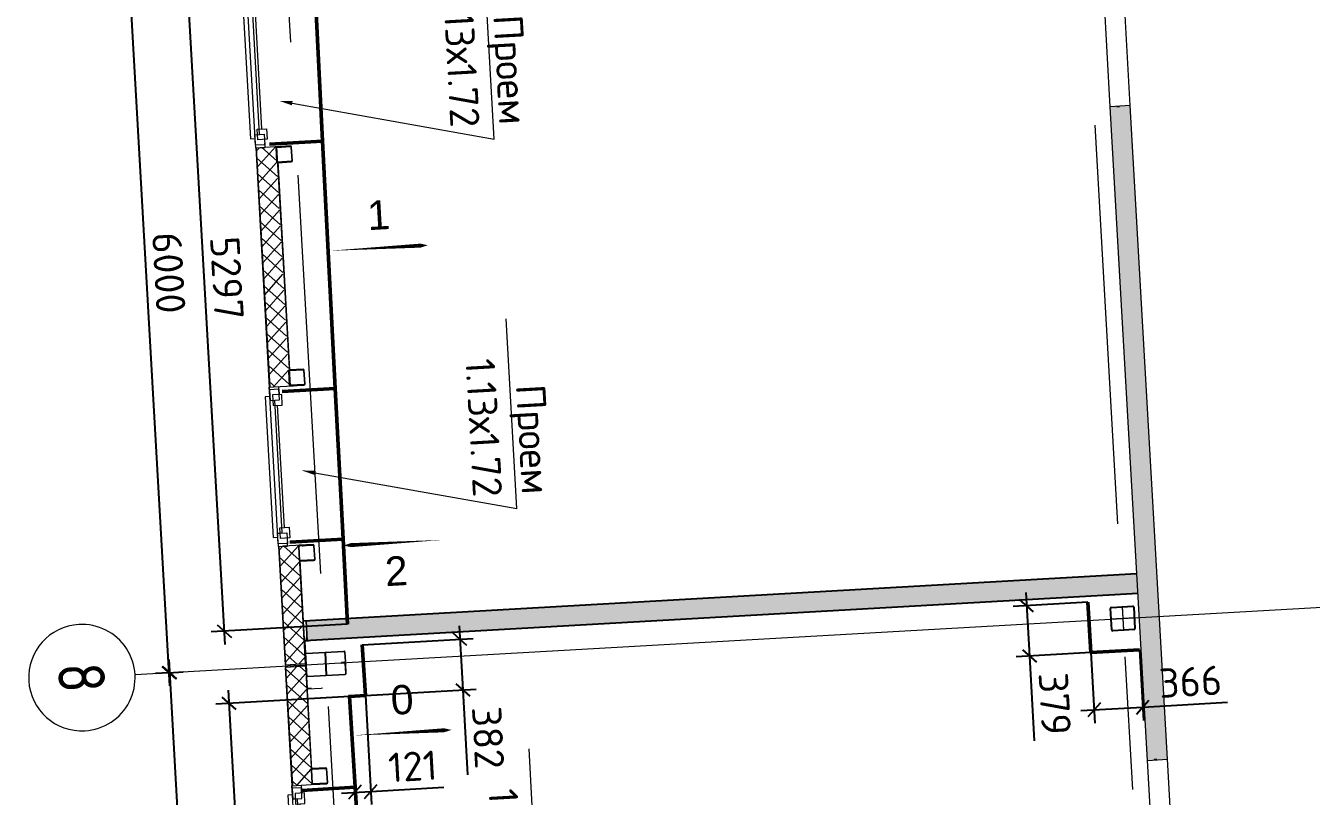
# Model space of a CAD drawing. Header units: metres. Extents: x 107714.6 to 107779.2, y 110780.1 to 110851.4.
# Drawn here: x 107716.44 to 107726.1, y 110809.56 to 110815.35 of the extents above; entities that cross this region are included whole.
import ezdxf
from ezdxf import colors
from ezdxf.entities.mleader import LeaderData, LeaderLine
from ezdxf.math import Vec2, Vec3

# ---------------------------------------------------------------- set-up
doc = ezdxf.new("R2010")
doc.units = ezdxf.units.M
doc.header["$PDMODE"] = 35
doc.header["$PDSIZE"] = 0.001
for name, pattern in [('_ШПТ__20_т__2_5__Линия сетки', [25, 20, -2.5, 0, -2.5]), ('CENTER', [50.8, 31.75, -6.35, 6.35, -6.35]), ('GOST2.303 5', [24, 20, -1.5, 1, -1.5]), ('XKITLINE03', [6, 3, -1, 1, -1]), ('невидимаяX2', [19.05, 12.7, -6.35])]:
    doc.linetypes.add(name, pattern=pattern)
for name, color, linetype in [('2023.11.08_В_ОТКЛОНЕНИЯ', 7, 'Continuous'), ('_1-1_ Внутренние стены', 7, 'Continuous'), ('размеры факт', 7, 'Continuous')]:
    doc.layers.add(name, color=color, linetype=linetype)
for name, color, linetype, lineweight in [('Other', 250, 'Continuous', 0), ('ГКЛ', 250, 'Continuous', 50), ('ГКЛ Откосы', 7, 'Continuous', 50), ('ОСИ', 251, 'CENTER', 18), ('панели', 7, 'Continuous', 9), ('Размерные', 45, 'Continuous', 15), ('Стены', 7, 'Continuous', 18), ('Стены разрез', 7, 'Continuous', 30)]:
    doc.layers.add(name, color=color, linetype=linetype, lineweight=lineweight)
doc.layers.add('Вспомогательные', color=6, linetype='Continuous', plot=False)
for name, color, linetype, lineweight, true_color in [('Каркас несущий', 7, 'Continuous', 18, 0x800040), ('Каркас_Импост', 7, 'Continuous', 9, 0x804000), ('Несущие колонны', 7, 'Continuous', 18, 0x800040), ('Окна', 7, 'Continuous', 9, 0x0080c0), ('Отлив', 7, 'Continuous', 9, 0x008080)]:
    doc.layers.add(name, color=color, linetype=linetype, lineweight=lineweight, true_color=true_color)
doc.styles.add('AxeAndPointZ', font='arial.ttf')
doc.styles.add('GOST 2.304 type A', font='isocpeur.ttf')
doc.styles.add('GOST Common', font='GOST_Common.ttf', dxfattribs={"width": 0.9, "height": 350})
doc.styles.add('ISOCPEUR', font='isocpeur.ttf', dxfattribs={"height": 375})
doc.dimstyles.new('ISO-25', dxfattribs={"dimtxt": 0.22, "dimasz": 0.1, "dimexe": 0.1, "dimexo": 0, "dimgap": 0.06, "dimtad": 1, "dimdec": 0, "dimlfac": 1000, "dimtxsty": 'GOST 2.304 type A', "dimblk": 'OBLIQUE', "dimcen": 2.5, "dimdle": 0.1, "dimadec": 0, "dimazin": 0, "dimtfac": 1, "dimtdec": 0, "dimtmove": 0, "dimatfit": 3, "dimfxl": 1, "dimarcsym": 0})
pattern_1 = [(318.25305, (107716.7927, 110843.49656), (0.05659657, 0.06341789), []), (48.25305, (107716.7927, 110843.49656), (-0.06341789, 0.05659657), [])]

# ---------------------------------------------------------------- blocks, each defined once
blk = doc.blocks.new('102_Окно_1Створка_Ф_ГОСТ23166-99 - 1160х1750_1170_h-1445330-_О__L1_0_000_')
at = {"layer": 'Каркас_Импост', "color": 7, "lineweight": 18}
for p, q in [((-638.1, 475), (-638.1, 405)), ((-638.1, 475), (-603.1, 475)), ((-638.1, 405), (-603.1, 405)), ((-618.1, 475), (-538.1, 475)), ((-618.1, 405), (-618.1, 475)), ((-618.1, 475), (-538.1, 475)), ((-618.1, 405), (-618.1, 475)), ((-538.1, 405), (-618.1, 405)), ((-578.1, 405), (-618.1, 405)), ((-578.1, 385), (-578.1, 455)), ((-578.1, 455), (-498.1, 455)), ((-538.1, 475), (-538.1, 405)), ((-538.1, 475), (-538.1, 455)), ((-538.1, 440), (461.9, 440)), ((-498.1, 455), (-498.1, 385)), ((-498.1, 420), (421.9, 420)), ((421.9, 455), (421.9, 385)), ((501.9, 455), (421.9, 455)), ((541.9, 475), (461.9, 475)), ((461.9, 475), (461.9, 405)), ((461.9, 475), (461.9, 455)), ((541.9, 475), (461.9, 475)), ((461.9, 405), (541.9, 405)), ((501.9, 385), (501.9, 455)), ((541.9, 405), (501.9, 405)), ((561.9, 475), (526.9, 475)), ((561.9, 405), (526.9, 405)), ((541.9, 405), (541.9, 475)), ((541.9, 405), (541.9, 475)), ((561.9, 475), (561.9, 405)), ((-498.1, 385), (-578.1, 385)), ((421.9, 385), (501.9, 385))]:
    blk.add_line(p, q, dxfattribs=at)
at = {"layer": 'Отлив', "color": 7}
for p, q in [((491.9, 510), (-568.1, 510)), ((-568.1, 510), (-568.1, 475)), ((491.9, 475), (491.9, 510)), ((-568.1, 475), (491.9, 475))]:
    blk.add_line(p, q, dxfattribs=at)
blk = doc.blocks.new('243_КолоннаНесущая_Труба_ГОСТ 30245-2003 - 120x120x5-1251786-_О__L1_0_000_')
at = {"layer": 'Несущие колонны', "color": 7, "lineweight": 5}
for p, q in [((-60, 51), (-60, -51)), ((-55, -51), (-55, 51)), ((51, 60), (-51, 60)), ((-51, 55), (51, 55)), ((55, 51), (55, -51)), ((60, -51), (60, 51)), ((51, -55), (-51, -55)), ((-51, -60), (51, -60))]:
    blk.add_line(p, q, dxfattribs=at)
for centre, radius, start, end in [((-51, 51), 9, 90, 180), ((-51, 51), 4, 90, 180), ((51, 51), 9, 0, 90), ((51, 51), 4, 0, 90), ((-51, -51), 9, 180, 270), ((-51, -51), 4, 180, 270), ((51, -51), 9, 270, 360), ((51, -51), 4, 270, 0)]:
    blk.add_arc(centre, radius, start, end, dxfattribs=at)
blk = doc.blocks.new('Ось сетки - Круг_Ø8 мм-6577-_О__L1_0_000_')
at = {"layer": 'ОСИ', "lineweight": 20}
for start, end in [(360, 180), (180, 360)]:
    blk.add_arc((0, 0), 4, start, end, dxfattribs=at)
blk = doc.blocks.new('к4')
at = {"color": 0, "linetype": 'Continuous', "lineweight": 5, "ltscale": 150}
for p, q in [((4150607.8, 536606.2), (4150607.8, 536766.2)), ((4150612.8, 536606.2), (4150612.8, 536766.2)), ((4150617.8, 536776.2), (4150777.8, 536776.2)), ((4150617.8, 536771.2), (4150777.8, 536771.2)), ((4150782.8, 536766.2), (4150782.8, 536606.2)), ((4150787.8, 536766.2), (4150787.8, 536606.2)), ((4150777.8, 536601.2), (4150617.8, 536601.2)), ((4150777.8, 536596.2), (4150617.8, 536596.2))]:
    blk.add_line(p, q, dxfattribs=at)
at = {"color": 0, "linetype": 'GOST2.303 5', "lineweight": 5, "ltscale": 150}
for p, q in [((4150697.8, 536778.2), (4150697.8, 536594.2)), ((4150605.8, 536686.2), (4150789.8, 536686.2))]:
    blk.add_line(p, q, dxfattribs=at)
at = {"color": 0, "linetype": 'Continuous', "lineweight": 5, "ltscale": 150}
for centre, radius, start, end in [((4150617.8, 536766.2), 10, 90, 180), ((4150617.8, 536766.2), 5, 90, 180), ((4150777.8, 536766.2), 10, 0, 90), ((4150777.8, 536766.2), 5, 0, 90), ((4150617.8, 536606.2), 10, 180, 270), ((4150617.8, 536606.2), 5, 180, 270), ((4150777.8, 536606.2), 5, 270, 0), ((4150777.8, 536606.2), 10, 270, 0)]:
    blk.add_arc(centre, radius, start, end, dxfattribs=at)
at = {"layer": 'Вспомогательные', "color": 0, "lineweight": 5, "ltscale": 10}
blk.add_line((4150612.8, 536686.2), (4150782.8, 536686.2), dxfattribs=at)
blk = doc.blocks.new('к3')
at = {"color": 0, "linetype": 'ByBlock', "lineweight": -2, "ltscale": 200}
for p, q in [((4147417.8, 542805.7), (4147417.8, 542828.2)), ((4147417.8, 542805.7), (4147420.8, 542805.7)), ((4147420.8, 542805.7), (4147420.8, 542828.2)), ((4147425.8, 542836.2), (4147504.8, 542836.2)), ((4147425.8, 542833.2), (4147504.8, 542833.2)), ((4147509.8, 542828.2), (4147509.8, 542544.2)), ((4147512.8, 542828.2), (4147512.8, 542544.2)), ((4147682.8, 542828.2), (4147682.8, 542544.2)), ((4147685.8, 542828.2), (4147685.8, 542544.2)), ((4147769.8, 542836.2), (4147690.8, 542836.2)), ((4147769.8, 542833.2), (4147690.8, 542833.2)), ((4147774.8, 542805.7), (4147774.8, 542828.2)), ((4147777.8, 542805.7), (4147774.8, 542805.7)), ((4147777.8, 542805.7), (4147777.8, 542828.2)), ((4147517.8, 542539.2), (4147588.8, 542539.2)), ((4147517.8, 542536.2), (4147588.8, 542536.2)), ((4147593.8, 542544.2), (4147593.8, 542566.7)), ((4147593.8, 542566.7), (4147596.8, 542566.7)), ((4147596.8, 542544.2), (4147596.8, 542566.7)), ((4147598.8, 542544.2), (4147598.8, 542566.7)), ((4147601.8, 542566.7), (4147598.8, 542566.7)), ((4147601.8, 542544.2), (4147601.8, 542566.7)), ((4147677.8, 542539.2), (4147606.8, 542539.2)), ((4147677.8, 542536.2), (4147606.8, 542536.2))]:
    blk.add_line(p, q, dxfattribs=at)
for centre, radius, start, end in [((4147425.8, 542828.2), 8, 90, 180), ((4147425.8, 542828.2), 5, 90, 180), ((4147504.8, 542828.2), 8, 0, 90), ((4147504.8, 542828.2), 5, 0, 90), ((4147690.8, 542828.2), 8, 90, 180), ((4147690.8, 542828.2), 5, 90, 180), ((4147769.8, 542828.2), 8, 0, 90), ((4147769.8, 542828.2), 5, 0, 90), ((4147517.8, 542544.2), 8, 180, 270), ((4147517.8, 542544.2), 5, 180, 270), ((4147588.8, 542544.2), 8, 270, 0), ((4147588.8, 542544.2), 5, 270, 0), ((4147606.8, 542544.2), 8, 180, 270), ((4147606.8, 542544.2), 5, 180, 270), ((4147677.8, 542544.2), 5, 270, 0), ((4147677.8, 542544.2), 8, 270, 0)]:
    blk.add_arc(centre, radius, start, end, dxfattribs=at)
at = {"layer": 'Вспомогательные', "color": 0, "ltscale": 10}
for p, q in [((4147690.3, 542836.2), (4147505.3, 542836.2)), ((4147682.8, 542686.2), (4147512.8, 542686.2))]:
    blk.add_line(p, q, dxfattribs=at)
blk = doc.blocks.new('_Oblique')
at = {"color": 0, "linetype": 'ByBlock', "lineweight": -2}
blk.add_line((-0.5, -0.5), (0.5, 0.5), dxfattribs=at)
blk = doc.blocks.new('*D69')
at = {"layer": 'Defpoints', "color": 0, "lineweight": 9, "transparency": 16777216}
for p in [(107718.8705, 110810.3056, -0.002), (107717.9671, 110810.2543), (107719.0409, 110807.619, -0.002)]:
    blk.add_point(p, dxfattribs=at)
at = {"layer": 'ГКЛ', "color": 0, "lineweight": -2, "transparency": 16777216}
for p, q in [((107718.8705, 110810.3056), (107717.8673, 110810.2486)), ((107718.1256, 110807.4668), (107717.9615, 110810.3541)), ((107719.0409, 110807.619), (107718.0201, 110807.5609))]:
    blk.add_line(p, q, dxfattribs=at)
at = {"layer": 'ГКЛ', "color": 0, "lineweight": -2, "transparency": 16777216, "xscale": 0.1, "yscale": 0.1, "zscale": 0.1}
for p, rotation in [((107717.9671, 110810.2543), 93.25304974487426), ((107718.1199, 110807.5666), 273.2530497448743)]:
    blk.add_blockref('_Oblique', p, dxfattribs=dict(at, rotation=rotation))
at = {"layer": 'ГКЛ', "color": 0, "lineweight": 9, "transparency": 16777216, "insert": (107718.2132, 110808.9201), "char_height": 0.22, "attachment_point": 5, "rotation": 273.25305, "style": 'GOST 2.304 type A'}
blk.add_mtext('2692', dxfattribs=at)
blk = doc.blocks.new('*D70')
at = {"layer": 'Defpoints', "color": 0, "lineweight": 9, "transparency": 16777216}
for p in [(107718.8705, 110810.3056), (107718.9912, 110810.3133, -0.002), (107719.0322, 110809.5925)]:
    blk.add_point(p, dxfattribs=at)
at = {"layer": 'ГКЛ', "color": 0, "lineweight": -2, "transparency": 16777216}
for p, q in [((107718.8705, 110810.3056), (107718.9171, 110809.4858)), ((107718.9912, 110810.3133), (107719.0379, 110809.4927)), ((107718.8116, 110809.58), (107719.0322, 110809.5925)), ((107719.0322, 110809.5925), (107719.5813, 110809.6238))]:
    blk.add_line(p, q, dxfattribs=at)
at = {"layer": 'ГКЛ', "color": 0, "lineweight": -2, "transparency": 16777216, "xscale": 0.1, "yscale": 0.1, "zscale": 0.1}
for p, rotation in [((107718.9114, 110809.5857), 183.2530497448743), ((107719.0322, 110809.5925), 3.253049744874275)]:
    blk.add_blockref('_Oblique', p, dxfattribs=dict(at, rotation=rotation))
at = {"layer": 'ГКЛ', "color": 0, "lineweight": 9, "transparency": 16777216, "insert": (107719.347, 110809.7807), "char_height": 0.22, "attachment_point": 5, "rotation": 3.25305, "style": 'GOST 2.304 type A'}
blk.add_mtext('121', dxfattribs=at)
blk = doc.blocks.new('*D71')
at = {"layer": 'Defpoints', "color": 0, "lineweight": 9, "transparency": 16777216}
for p in [(107718.9671, 110810.6945, -0.002), (107718.9912, 110810.3133), (107719.7228, 110810.3548)]:
    blk.add_point(p, dxfattribs=at)
at = {"layer": 'ГКЛ', "color": 0, "lineweight": -2, "transparency": 16777216}
for p, q in [((107719.6955, 110810.8361), (107719.7228, 110810.3548)), ((107718.9671, 110810.6945), (107719.801, 110810.7419)), ((107718.9912, 110810.3133), (107719.8227, 110810.3605)), ((107719.7228, 110810.3548), (107719.759, 110809.7179))]:
    blk.add_line(p, q, dxfattribs=at)
at = {"layer": 'ГКЛ', "color": 0, "lineweight": -2, "transparency": 16777216, "xscale": 0.1, "yscale": 0.1, "zscale": 0.1}
for p, rotation in [((107719.7012, 110810.7362), 93.25304974487426), ((107719.7228, 110810.3548), 273.2530497448743)]:
    blk.add_blockref('_Oblique', p, dxfattribs=dict(at, rotation=rotation))
at = {"layer": 'ГКЛ', "color": 0, "lineweight": 9, "transparency": 16777216, "insert": (107719.9135, 110809.9961), "char_height": 0.22, "attachment_point": 5, "rotation": 273.25305, "style": 'GOST 2.304 type A'}
blk.add_mtext('382', dxfattribs=at)
blk = doc.blocks.new('*D72')
at = {"layer": 'Defpoints', "color": 0, "lineweight": 9, "transparency": 16777216}
for p in [(107718.5848, 110816.1387, -0.037), (107717.6304, 110816.0845), (107718.8555, 110810.8486, -0.037)]:
    blk.add_point(p, dxfattribs=at)
at = {"layer": 'ГКЛ', "color": 0, "lineweight": -2, "transparency": 16777216}
for p, q in [((107718.5848, 110816.1387), (107717.5305, 110816.0788)), ((107717.9366, 110810.6963), (107717.6247, 110816.1843)), ((107718.8555, 110810.8486), (107717.8311, 110810.7904))]:
    blk.add_line(p, q, dxfattribs=at)
at = {"layer": 'ГКЛ', "color": 0, "lineweight": -2, "transparency": 16777216, "xscale": 0.1, "yscale": 0.1, "zscale": 0.1}
for p, rotation in [((107717.6304, 110816.0845), 93.25304974487426), ((107717.9309, 110810.7961), 273.2530497448743)]:
    blk.add_blockref('_Oblique', p, dxfattribs=dict(at, rotation=rotation))
at = {"layer": 'ГКЛ', "color": 0, "lineweight": 9, "transparency": 16777216, "insert": (107717.9504, 110813.4499), "char_height": 0.22, "attachment_point": 5, "rotation": 273.25305, "style": 'GOST 2.304 type A'}
blk.add_mtext('5297', dxfattribs=at)
blk = doc.blocks.new('*D86')
at = {"layer": 'Defpoints', "color": 0, "lineweight": 9, "transparency": 16777216}
for p in [(107724.4212, 110811.0141, 1.222), (107723.9814, 110810.6095), (107724.4427, 110810.6357, 1.222)]:
    blk.add_point(p, dxfattribs=at)
at = {"layer": 'ГКЛ', "color": 0, "lineweight": -2, "transparency": 16777216}
for p, q in [((107723.9543, 110811.0877), (107723.9814, 110810.6095)), ((107724.4212, 110811.0141), (107723.8601, 110810.9822)), ((107724.4427, 110810.6357), (107723.8816, 110810.6038)), ((107723.9814, 110810.6095), (107724.0177, 110809.9725))]:
    blk.add_line(p, q, dxfattribs=at)
at = {"layer": 'ГКЛ', "color": 0, "lineweight": -2, "transparency": 16777216, "xscale": 0.1, "yscale": 0.1, "zscale": 0.1}
for p, rotation in [((107723.9599, 110810.9879), 93.25304974487426), ((107723.9814, 110810.6095), 273.2530497448743)]:
    blk.add_blockref('_Oblique', p, dxfattribs=dict(at, rotation=rotation))
at = {"layer": 'ГКЛ', "color": 0, "lineweight": 9, "transparency": 16777216, "insert": (107724.1721, 110810.2507), "char_height": 0.22, "attachment_point": 5, "rotation": 273.25305, "style": 'GOST 2.304 type A'}
blk.add_mtext('379', dxfattribs=at)
blk = doc.blocks.new('*D87')
at = {"layer": 'Defpoints', "color": 0, "lineweight": 9, "transparency": 16777216}
for p in [(107724.4427, 110810.6357, 1.222), (107724.8081, 110810.6565, 1.222), (107724.8326, 110810.226)]:
    blk.add_point(p, dxfattribs=at)
at = {"layer": 'ГКЛ', "color": 0, "lineweight": -2, "transparency": 16777216}
for p, q in [((107724.4427, 110810.6357), (107724.4728, 110810.1054)), ((107724.8081, 110810.6565), (107724.8382, 110810.1261)), ((107724.3673, 110810.1995), (107724.8326, 110810.226)), ((107724.8326, 110810.226), (107725.4695, 110810.2622))]:
    blk.add_line(p, q, dxfattribs=at)
at = {"layer": 'ГКЛ', "color": 0, "lineweight": -2, "transparency": 16777216, "xscale": 0.1, "yscale": 0.1, "zscale": 0.1}
for p, rotation in [((107724.4672, 110810.2052), 183.2530497448743), ((107724.8326, 110810.226), 3.253049744874275)]:
    blk.add_blockref('_Oblique', p, dxfattribs=dict(at, rotation=rotation))
at = {"layer": 'ГКЛ', "color": 0, "lineweight": 9, "transparency": 16777216, "insert": (107725.1913, 110810.4166), "char_height": 0.22, "attachment_point": 5, "rotation": 3.25305, "style": 'GOST 2.304 type A'}
blk.add_mtext('366', dxfattribs=at)
blk = doc.blocks.new('*D91')
at = {"layer": 'Defpoints', "color": 0, "lineweight": 9, "transparency": 16777216}
for p in [(107717.5143, 110810.4843), (107717.5214, 110810.4847), (107717.8618, 110804.4944)]:
    blk.add_point(p, dxfattribs=at)
at = {"layer": 'ГКЛ', "color": 0, "lineweight": -2, "transparency": 16777216}
for p, q in [((107717.8675, 110804.3945), (107717.5157, 110810.5846)), ((107717.5143, 110810.4843), (107717.6212, 110810.4904)), ((107717.8618, 110804.4944), (107717.762, 110804.4887))]:
    blk.add_line(p, q, dxfattribs=at)
at = {"layer": 'ГКЛ', "color": 0, "lineweight": -2, "transparency": 16777216, "xscale": 0.1, "yscale": 0.1, "zscale": 0.1}
for p, rotation in [((107717.5214, 110810.4847), 93.25304974487426), ((107717.8618, 110804.4944), 273.2530497448743)]:
    blk.add_blockref('_Oblique', p, dxfattribs=dict(at, rotation=rotation))
at = {"layer": 'ГКЛ', "color": 0, "lineweight": 9, "transparency": 16777216, "insert": (107717.8613, 110807.4992), "char_height": 0.22, "attachment_point": 5, "rotation": 273.25305, "style": 'GOST 2.304 type A'}
blk.add_mtext('6000', dxfattribs=at)
blk = doc.blocks.new('*D92')
at = {"layer": 'Defpoints', "color": 0, "lineweight": 9, "transparency": 16777216}
for p in [(107717.1739, 110816.4746), (107717.1739, 110816.4746), (107717.5143, 110810.4843)]:
    blk.add_point(p, dxfattribs=at)
at = {"layer": 'ГКЛ', "color": 0, "lineweight": -2, "transparency": 16777216}
for p, q in [((107717.52, 110810.3845), (107717.1682, 110816.5745)), ((107717.1739, 110816.4746), (107717.074, 110816.469)), ((107717.5143, 110810.4843), (107717.4145, 110810.4786))]:
    blk.add_line(p, q, dxfattribs=at)
at = {"layer": 'ГКЛ', "color": 0, "lineweight": -2, "transparency": 16777216, "xscale": 0.1, "yscale": 0.1, "zscale": 0.1}
for p, rotation in [((107717.1739, 110816.4746), 93.25304974487426), ((107717.5143, 110810.4843), 273.2530497448743)]:
    blk.add_blockref('_Oblique', p, dxfattribs=dict(at, rotation=rotation))
at = {"layer": 'ГКЛ', "color": 0, "lineweight": 9, "transparency": 16777216, "insert": (107717.5138, 110813.4891), "char_height": 0.22, "attachment_point": 5, "rotation": 273.25305, "style": 'GOST 2.304 type A'}
blk.add_mtext('6000', dxfattribs=at)

msp = doc.modelspace()

# ---------------------------------------------------------------- hatches: boundary and pattern name
at = {"layer": '_1-1_ Внутренние стены', "linetype": 'Continuous', "lineweight": 0, "true_color": 0x000000}
h = msp.add_hatch(dxfattribs=at)
h.set_pattern_fill('ГАЗОБЕТОН_0004', color=18, scale=0.001, angle=-86.74695, style=0, pattern_type=2)
h.set_pattern_definition([(318.25305, (107716.52865, 110771.07817), (0.05992578, 0.06714835), []), (3.25305, (107716.588576, 110771.14532), (-0.00459642, 0.08086948), [0, -0.054, 0, -0.081]), (68.25305, (107716.65572, 110771.085394), (0.07523517, -0.03001115), [0, -0.0396, 0, -0.0684])])
h.paths.add_polyline_path([(107724.7391, 110814.7462), (107724.5893, 110814.7376), (107724.8685, 110809.8256), (107725.0183, 110809.8341)])
h = msp.add_hatch(dxfattribs=at)
h.set_pattern_fill('ГАЗОБЕТОН_0004', color=18, scale=0.001, angle=-86.74695, style=0, pattern_type=2)
h.set_pattern_definition([(318.25305, (107713.60615, 110767.39139), (0.05992578, 0.06714835), []), (3.25305, (107713.66608, 110767.45854), (-0.00459642, 0.08086948), [0, -0.054, 0, -0.081]), (68.25305, (107713.733225, 110767.39861), (0.07523517, -0.03001115), [0, -0.0396, 0, -0.0684])])
h.paths.add_polyline_path([(107718.5439, 110810.8734), (107724.7888, 110811.2283), (107724.7973, 110811.0785), (107718.5524, 110810.7236)])
at = {"layer": 'панели', "lineweight": 9}
h = msp.add_hatch(dxfattribs=at)
h.set_pattern_fill('FP_4', color=256, scale=0.001, angle=-86.74695, style=0, pattern_type=2)
h.set_pattern_definition([(318.25305, (107716.7927, 110843.49656), (0.0998763, 0.1119139), [])])
h.paths.add_polyline_path([(107718.3823, 110810.6822), (107718.3902, 110810.5441), (107718.3922, 110810.5442), (107718.3417, 110811.4328), (107718.3397, 110811.4327), (107718.3706, 110810.8886)], flags=0)
h.paths.add_polyline_path([(107718.2533, 110812.953), (107718.2716, 110812.6307), (107718.2736, 110812.6309), (107718.1714, 110814.428), (107718.1695, 110814.4278), (107718.2415, 110813.1594)], flags=0)
h.paths.add_polyline_path([(107718.1007, 110815.6366), (107718.1014, 110815.6259), (107718.1034, 110815.626), (107718.0528, 110816.5146), (107718.0509, 110816.5145), (107718.089, 110815.843)], flags=0)
h = msp.add_hatch(dxfattribs=at)
h.set_pattern_fill('FP_5', color=256, scale=0.001, angle=-86.74695, style=0, pattern_type=2)
h.set_pattern_definition(pattern_1)
h.paths.add_polyline_path([(107718.3922, 110810.5442), (107718.538, 110810.5525), (107718.4875, 110811.4411), (107718.3417, 110811.4328), (107718.3843, 110810.6823)], flags=0)
h.paths.add_polyline_path([(107718.2736, 110812.6309), (107718.4194, 110812.6391), (107718.3172, 110814.4362), (107718.1714, 110814.428), (107718.267, 110812.7466)], flags=0)
h.paths.add_polyline_path([(107718.0793, 110816.0496), (107718.1034, 110815.626), (107718.2491, 110815.6343), (107718.1986, 110816.5229), (107718.0528, 110816.5146), (107718.0675, 110816.256)], flags=0)
h = msp.add_hatch(dxfattribs=at)
h.set_pattern_fill('FP_5', color=256, scale=0.001, angle=-86.74695, style=0, pattern_type=2)
h.set_pattern_definition(pattern_1)
h.paths.add_polyline_path([(107718.6822, 110805.4425), (107718.7327, 110804.5539), (107718.8784, 110804.5622), (107718.8279, 110805.4507), (107718.7598, 110805.4469)], flags=0)
h.paths.add_polyline_path([(107718.5721, 110807.3793), (107718.6141, 110806.6405), (107718.7598, 110806.6488), (107718.6577, 110808.4459), (107718.5119, 110808.4376), (107718.5603, 110807.5857)], flags=0)
h.paths.add_polyline_path([(107718.4438, 110809.6357), (107718.5896, 110809.644), (107718.5391, 110810.5325), (107718.3933, 110810.5243), (107718.443, 110809.6501)], flags=0)

# ---------------------------------------------------------------- linework, layer by layer
for points in [[(107724.6392, 110814.7405), (107724.6592, 110814.7416)], [(107724.7888, 110811.2283), (107718.5279, 110810.8725)], [(107724.7973, 110811.0785), (107718.5364, 110810.7227)], [(107718.5514, 110810.7235), (107718.5499, 110810.7485)], [(107724.9384, 110809.8295), (107724.9184, 110809.8284)]]:
    msp.add_lwpolyline(points)
at = {"layer": '2023.11.08_В_ОТКЛОНЕНИЯ'}
for points, elevation in [([(107718.7119, 110813.6544, 0, 0, 0), (107719.4607, 110813.6969, 0, 0.16, 0), (107719.1612, 110813.6799, 0.03, 0.03, 0), (107718.7119, 110813.6544, 0, 0, 0)], -0.037), ([(107719.574, 110811.4824, 0, 0, 0), (107718.8252, 110811.4399, 0, 0.16, 0), (107719.1247, 110811.4569, 0.03, 0.03, 0), (107719.574, 110811.4824, 0, 0, 0)], -0.037), ([(107718.8891, 110810.0123, 0, 0, 0), (107719.6379, 110810.0548, 0, 0.16, 0), (107719.3384, 110810.0378, 0.03, 0.03, 0), (107718.8891, 110810.0123, 0, 0, 0)], -0.002)]:
    msp.add_lwpolyline(points, format="xyseb", dxfattribs=dict(at, elevation=elevation))
at = {"layer": 'Other', "linetype": 'XKITLINE03', "lineweight": 15}
for p, q in [((107722.7697, 110844.5498), (107725.4628, 110797.1672)), ((107716.7812, 110844.1758), (107719.477, 110796.7466))]:
    msp.add_line(p, q, dxfattribs=at)
at = {"layer": 'ГКЛ', "lineweight": 50}
for points, elevation in [([(107718.5848, 110816.1387), (107718.6124, 110815.5994), (107718.6697, 110814.4799)], -0.037), ([(107718.7648, 110812.6203), (107718.6697, 110814.4799)], -0.037), ([(107718.8555, 110810.8486), (107718.8228, 110811.4868), (107718.7648, 110812.6203)], -0.037), ([(107724.4427, 110810.6357), (107724.4212, 110811.0141)], 1.222), ([(107719.0408, 110807.62), (107718.9853, 110808.4962), (107718.9138, 110809.623), (107718.8705, 110810.3056), (107718.9912, 110810.3133), (107718.9671, 110810.6945)], -0.002), ([(107724.8081, 110810.6565), (107724.4427, 110810.6357)], 1.222)]:
    msp.add_lwpolyline(points, dxfattribs=dict(at, elevation=elevation))
at = {"layer": 'ГКЛ Откосы'}
for points, elevation in [([(107718.6697, 110814.4799), (107718.2703, 110814.4572)], -0.037), ([(107718.7648, 110812.6203), (107718.3655, 110812.5976)], -0.037), ([(107718.8228, 110811.4868), (107718.4235, 110811.4641)], -0.037), ([(107718.9138, 110809.623), (107718.5144, 110809.6003)], -0.002)]:
    msp.add_lwpolyline(points, dxfattribs=dict(at, elevation=elevation))
at = {"layer": 'Каркас несущий', "color": 7}
for p, q in [((107718.5568, 110810.3633), (107718.6587, 110810.3691)), ((107718.6587, 110810.3691), (107718.6676, 110810.3696))]:
    msp.add_line(p, q, dxfattribs=at)
at = {"layer": 'ОСИ', "linetype": '_ШПТ__20_т__2_5__Линия сетки'}
msp.add_line((107717.2595, 110810.4698), (107731.5991, 110811.2849), dxfattribs=at)
at = {"layer": 'панели'}
for p, q in [((107718.1695, 110814.4278), (107718.2716, 110812.6307)), ((107718.3492, 110814.4381), (107718.1994, 110814.4295)), ((107718.3497, 110814.4291), (107718.3492, 110814.4381)), ((107718.4235, 110812.7596), (107718.3345, 110814.326)), ((107718.3015, 110812.6324), (107718.4513, 110812.641)), ((107718.3397, 110811.4327), (107718.3902, 110810.5441)), ((107718.5194, 110811.4429), (107718.3696, 110811.4344)), ((107718.5199, 110811.4339), (107718.5194, 110811.4429)), ((107718.5439, 110810.5529), (107718.4997, 110811.3306)), ((107718.5458, 110810.8735), (107718.5543, 110810.7237)), ((107718.3902, 110810.5441), (107718.54, 110810.5526)), ((107718.5411, 110810.5327), (107718.3913, 110810.5241)), ((107718.3913, 110810.5241), (107718.4418, 110809.6356)), ((107718.5893, 110809.7551), (107718.5451, 110810.5329)), ((107718.4718, 110809.6373), (107718.6215, 110809.6458)), ((107718.6215, 110809.6458), (107718.621, 110809.6548))]:
    msp.add_line(p, q, dxfattribs=at)
at = {"layer": 'панели', "lineweight": 9}
for p, q in [((107718.2736, 110812.6309), (107718.1714, 110814.428)), ((107718.4283, 110812.6397), (107718.3262, 110814.4368)), ((107718.3922, 110810.5442), (107718.3417, 110811.4328)), ((107718.5419, 110810.5527), (107718.4914, 110811.4413)), ((107718.4438, 110809.6357), (107718.3933, 110810.5243)), ((107718.5936, 110809.6442), (107718.5431, 110810.5328))]:
    msp.add_line(p, q, dxfattribs=at)
at = {"layer": 'Стены', "linetype": 'невидимаяX2'}
for points in [[(107724.5893, 110814.7376), (107724.532, 110815.746)], [(107724.7391, 110814.7462), (107724.6818, 110815.7545)], [(107724.9258, 110808.8172), (107724.8685, 110809.8256)], [(107725.0756, 110808.8257), (107725.0183, 110809.8341)]]:
    msp.add_lwpolyline(points, dxfattribs=at)
at = {"layer": 'Стены', "lineweight": 18}
for points in [[(107724.9181, 110811.5962), (107724.7391, 110814.7462)], [(107724.8685, 110809.8256), (107724.5893, 110814.7376)], [(107725.0183, 110809.8341), (107724.9181, 110811.5962)]]:
    msp.add_lwpolyline(points, dxfattribs=at)
at = {"layer": 'Стены'}
for points in [[(107718.1665, 110814.4277), (107718.1626, 110814.4976)], [(107718.2727, 110812.5607), (107718.2687, 110812.6306)], [(107718.3368, 110811.4325), (107718.3328, 110811.5024)], [(107718.4429, 110809.5655), (107718.4389, 110809.6354)]]:
    msp.add_lwpolyline(points, dxfattribs=at)
at = {"layer": 'Стены разрез', "lineweight": 5}
for p, q in [((107724.7391, 110814.7462), (107724.5893, 110814.7376)), ((107724.9181, 110811.5962), (107724.7391, 110814.7462)), ((107718.1665, 110814.4277), (107718.2687, 110812.6306)), ((107725.0183, 110809.8341), (107724.9181, 110811.5962)), ((107718.3368, 110811.4325), (107718.3873, 110810.5439)), ((107718.5429, 110810.8733), (107718.5514, 110810.7235)), ((107718.3873, 110810.5439), (107718.537, 110810.5525)), ((107718.5382, 110810.5325), (107718.3884, 110810.524)), ((107718.3884, 110810.524), (107718.4389, 110809.6354)), ((107724.8685, 110809.8256), (107725.0183, 110809.8341))]:
    msp.add_line(p, q, dxfattribs=at)

# ---------------------------------------------------------------- block references
at = {"layer": 'Несущие колонны', "color": 7, "xscale": 0.0009999999999999998, "yscale": 0.0009999999999999998, "zscale": 0.0009999999999999998, "rotation": 273.2530497448619}
for p in [(107718.3796, 110814.3797), (107718.4749, 110812.7024), (107718.5499, 110811.3845), (107718.6452, 110809.7072)]:
    msp.add_blockref('243_КолоннаНесущая_Труба_ГОСТ 30245-2003 - 120x120x5-1251786-_О__L1_0_000_', p, dxfattribs=at)
at = {"layer": 'Окна', "color": 7, "xscale": 0.0009999999999999998, "yscale": 0.0009999999999999998, "zscale": 0.0009999999999999998, "rotation": 93.25304974486188}
for p in [(107718.6046, 110815.0917), (107718.7748, 110812.0965), (107718.945, 110809.1014)]:
    msp.add_blockref('102_Окно_1Створка_Ф_ГОСТ23166-99 - 1160х1750_1170_h-1445330-_О__L1_0_000_', p, dxfattribs=at)
at = {"layer": 'ОСИ', "lineweight": 20, "xscale": 0.09999999999999992, "yscale": 0.09999999999999992, "zscale": 0.09999999999999992, "rotation": 273.2530497448619}
msp.add_blockref('Ось сетки - Круг_Ø8 мм-6577-_О__L1_0_000_', (107716.8601, 110810.4471), dxfattribs=at)
at = {"layer": 'Размерные', "color": 0, "xscale": 0.0009999999999999998, "yscale": 0.0009999999999999998, "zscale": 0.0009999999999999998}
for name, p, rotation in [('к4', (106953.3261, 114924.4465), 273.2530497448619), ('к3', (108495.8634, 106700.432), 93.25304974486188)]:
    msp.add_blockref(name, p, dxfattribs=dict(at, rotation=rotation))

# ---------------------------------------------------------------- texts
at = {"layer": '2023.11.08_В_ОТКЛОНЕНИЯ', "style": 'AxeAndPointZ'}
for s, p in [('1', (107719.0108, 110813.8095, -0.037)), ('2', (107719.1443, 110811.1342, -0.037)), ('0', (107719.1879, 110810.1674, -0.002))]:
    msp.add_text(s, height=0.22, rotation=3.25305, dxfattribs=at).set_placement(p)
at = {"layer": 'ОСИ', "insert": (107717.0259, 110810.5705), "char_height": 0.35, "width": 0.274177, "attachment_point": 1, "rotation": 273.25305, "style": 'GOST Common'}
msp.add_mtext('\\fGOST Common|b0|i0|c204|p34|;\\W.9;8', dxfattribs=at)

# ---------------------------------------------------------------- dimensions: what is measured, and where the dimension line sits
at = {"layer": 'ГКЛ', "lineweight": 9}
for base, p1, p2, picture, middle in [((107717.1739, 110816.4746), (107717.5143, 110810.4843), (107717.1739, 110816.4746), '*D92', (107717.5138, 110813.4891)), ((107717.5214, 110810.4847), (107717.8618, 110804.4944), (107717.5143, 110810.4843), '*D91', (107717.8613, 110807.4992))]:
    dim = msp.add_linear_dim(base=base, p1=p1, p2=p2, angle=273.25305, dimstyle='ISO-25', override={"dimtmove": 1}, dxfattribs=at)
    dim.commit()
    dim.dimension.update_dxf_attribs({"geometry": picture, "text_midpoint": middle})
for base, p1, p2, angle, picture, middle in [((107717.6304, 110816.0845), (107718.8555, 110810.8486, -0.037), (107718.5848, 110816.1387, -0.037), 273.25305, '*D72', (107717.9504, 110813.4499)), ((107723.9814, 110810.6095), (107724.4212, 110811.0141, 1.222), (107724.4427, 110810.6357, 1.222), 273.25305, '*D86', (107724.1721, 110810.2507)), ((107719.7228, 110810.3548), (107718.9671, 110810.6945, -0.002), (107718.9912, 110810.3133), 273.25305, '*D71', (107719.9135, 110809.9961)), ((107724.8326, 110810.226), (107724.4427, 110810.6357, 1.222), (107724.8081, 110810.6565, 1.222), 3.25305, '*D87', (107725.1913, 110810.4166)), ((107717.9671, 110810.2543), (107719.0409, 110807.619, -0.002), (107718.8705, 110810.3056, -0.002), 273.25305, '*D69', (107718.2132, 110808.9201)), ((107719.0322, 110809.5925), (107718.8705, 110810.3056), (107718.9912, 110810.3133, -0.002), 3.25305, '*D70', (107719.347, 110809.7807))]:
    dim = msp.add_linear_dim(base=base, p1=p1, p2=p2, angle=angle, dimstyle='ISO-25', dxfattribs=at)
    dim.commit()
    dim.dimension.update_dxf_attribs({"geometry": picture, "text_midpoint": middle})

# ---------------------------------------------------------------- leaders
at = {"layer": 'размеры факт'}
ml = msp.add_multileader_mtext('Standard', dxfattribs=at)
ml.set_content('Проем\\P1.13х1.72', color=256, style='ISOCPEUR')
ml.set_leader_properties(lineweight=5)
ml.build(insert=Vec2(0, 0))
ml.multileader.update_dxf_attribs({"has_dogleg": 0, "text_left_attachment_type": 6, "text_right_attachment_type": 6, "arrow_head_size": 0.1})
ctx = ml.context
ctx.base_point, ctx.char_height, ctx.arrow_head_size, ctx.landing_gap_size, ctx.plane_origin, ctx.plane_x_axis, ctx.plane_y_axis = Vec3(107719.531, 110821.671), 0.22, 0.1, 0.1, Vec3(107719.941, 110820.1929), Vec3(0.056746, -0.998389), Vec3(0.998389, 0.056746)
ctx.left_attachment, ctx.right_attachment, ctx.text_align_type = 6, 6, 2
notes = []
notes.append((ctx, [(1, (1, 1, 0), (107720.055, 110812.4519), (-0.056746, 0.998389), 8, [(0, [(107717.9847, 110820.7261)], 0, [])])]))
ctx.mtext.insert, ctx.mtext.text_direction, ctx.mtext.alignment, ctx.mtext.flow_direction = Vec3(107719.8589, 110820.5538), Vec3(0.056746, -0.998389), 3, 5
ml = msp.add_multileader_mtext('Standard', dxfattribs=at)
ml.set_content('Проем\\P1.13х1.72', color=256, style='ISOCPEUR')
ml.set_leader_properties(lineweight=5)
ml.build(insert=Vec2(0, 0))
ml.multileader.update_dxf_attribs({"has_dogleg": 0, "text_left_attachment_type": 6, "text_right_attachment_type": 6, "arrow_head_size": 0.1})
ctx = ml.context
ctx.base_point, ctx.char_height, ctx.arrow_head_size, ctx.landing_gap_size, ctx.plane_origin, ctx.plane_x_axis, ctx.plane_y_axis = Vec3(107719.7117, 110818.8416), 0.22, 0.1, 0.1, Vec3(107720.1218, 110817.3635), Vec3(0.056746, -0.998389), Vec3(0.998389, 0.056746)
ctx.left_attachment, ctx.right_attachment, ctx.text_align_type = 6, 6, 2
notes.append((ctx, [(1, (1, 1, 0), (107720.2357, 110809.6225), (-0.056746, 0.998389), 8, [(0, [(107718.1655, 110817.8967)], 0, [])])]))
ctx.mtext.insert, ctx.mtext.text_direction, ctx.mtext.alignment, ctx.mtext.flow_direction = Vec3(107720.0397, 110817.7244), Vec3(0.056746, -0.998389), 3, 5
ml = msp.add_multileader_mtext('Standard', dxfattribs=at)
ml.set_content('Проем\\P1.13х1.72', color=256, style='ISOCPEUR')
ml.set_leader_properties(lineweight=5)
ml.build(insert=Vec2(0, 0))
ml.multileader.update_dxf_attribs({"has_dogleg": 0, "text_left_attachment_type": 6, "text_right_attachment_type": 6, "arrow_head_size": 0.1})
ctx = ml.context
ctx.base_point, ctx.char_height, ctx.arrow_head_size, ctx.landing_gap_size, ctx.plane_origin, ctx.plane_x_axis, ctx.plane_y_axis = Vec3(107719.8891, 110815.7266), 0.22, 0.1, 0.1, Vec3(107720.2992, 110814.2485), Vec3(0.056746, -0.998389), Vec3(0.998389, 0.056746)
ctx.left_attachment, ctx.right_attachment, ctx.text_align_type = 6, 6, 2
notes.append((ctx, [(1, (1, 1, 0), (107720.4131, 110806.5074), (-0.056746, 0.998389), 8, [(0, [(107718.3429, 110814.7817)], 0, [])])]))
ctx.mtext.insert, ctx.mtext.text_direction, ctx.mtext.alignment, ctx.mtext.flow_direction = Vec3(107720.2171, 110814.6094), Vec3(0.056746, -0.998389), 3, 5
ml = msp.add_multileader_mtext('Standard', dxfattribs=at)
ml.set_content('Проем\\P1.13х1.72', color=256, style='ISOCPEUR')
ml.set_leader_properties(lineweight=5)
ml.build(insert=Vec2(0, 0))
ml.multileader.update_dxf_attribs({"has_dogleg": 0, "text_left_attachment_type": 6, "text_right_attachment_type": 6, "arrow_head_size": 0.1})
ctx = ml.context
ctx.base_point, ctx.char_height, ctx.arrow_head_size, ctx.landing_gap_size, ctx.plane_origin, ctx.plane_x_axis, ctx.plane_y_axis = Vec3(107720.0589, 110812.9491), 0.22, 0.1, 0.1, Vec3(107720.469, 110811.4711), Vec3(0.056746, -0.998389), Vec3(0.998389, 0.056746)
ctx.left_attachment, ctx.right_attachment, ctx.text_align_type = 6, 6, 2
notes.append((ctx, [(1, (1, 1, 0), (107720.5829, 110803.73), (-0.056746, 0.998389), 8, [(0, [(107718.5127, 110812.0042)], 0, [])])]))
ctx.mtext.insert, ctx.mtext.text_direction, ctx.mtext.alignment, ctx.mtext.flow_direction = Vec3(107720.3869, 110811.8319), Vec3(0.056746, -0.998389), 3, 5
ml = msp.add_multileader_mtext('Standard', dxfattribs=at)
ml.set_content('Проем\\P1.13х1.72', color=256, style='ISOCPEUR')
ml.set_leader_properties(lineweight=5)
ml.build(insert=Vec2(0, 0))
ml.multileader.update_dxf_attribs({"has_dogleg": 0, "text_left_attachment_type": 6, "text_right_attachment_type": 6, "arrow_head_size": 0.1})
ctx = ml.context
ctx.base_point, ctx.char_height, ctx.arrow_head_size, ctx.landing_gap_size, ctx.plane_origin, ctx.plane_x_axis, ctx.plane_y_axis = Vec3(107720.2316, 110809.7165), 0.22, 0.1, 0.1, Vec3(107720.6416, 110808.2385), Vec3(0.056746, -0.998389), Vec3(0.998389, 0.056746)
ctx.left_attachment, ctx.right_attachment, ctx.text_align_type = 6, 6, 2
notes.append((ctx, [(1, (1, 1, 0), (107720.7556, 110800.4974), (-0.056746, 0.998389), 8, [(0, [(107718.6853, 110808.7716)], 0, [])])]))
ctx.mtext.insert, ctx.mtext.text_direction, ctx.mtext.alignment, ctx.mtext.flow_direction = Vec3(107720.5595, 110808.5993), Vec3(0.056746, -0.998389), 3, 5
for ctx, leaders in notes:
    for number, flags, end, landing, length, lines in leaders:
        leader = LeaderData()
        leader.index, (leader.has_last_leader_line, leader.has_dogleg_vector, leader.attachment_direction) = number, flags
        leader.last_leader_point, leader.dogleg_vector, leader.dogleg_length = Vec3(end), Vec3(landing), length
        for number, points, colour, breaks in lines:
            line = LeaderLine()
            line.index, line.vertices, line.color, line.breaks = number, Vec3.list(points), colors.encode_raw_color(colour), breaks
            leader.lines.append(line)
        ctx.leaders.append(leader)

doc.saveas('drawing.dxf')
